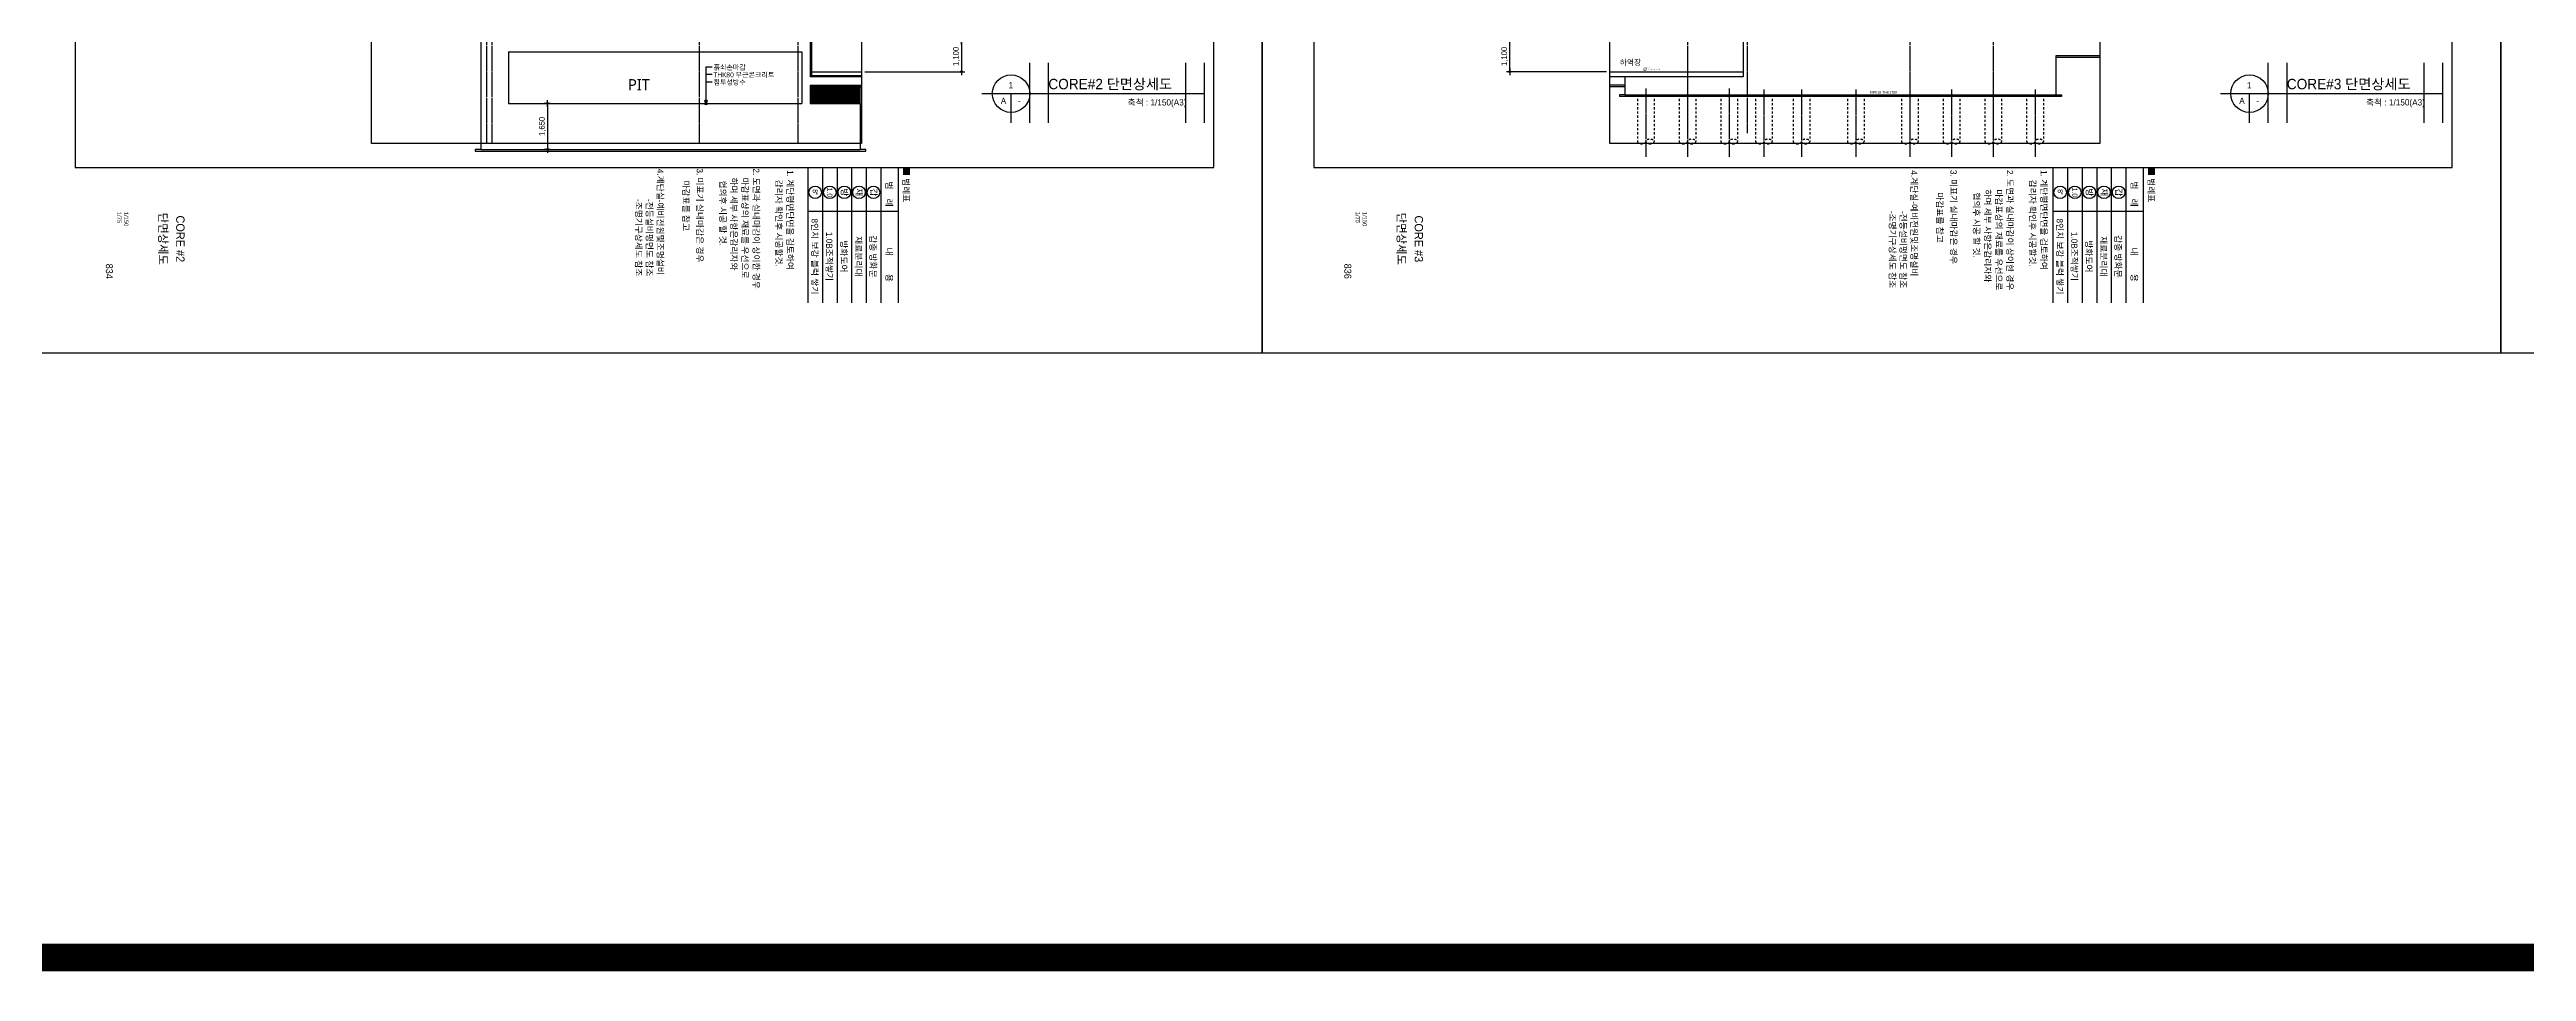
# Model space of a CAD drawing. Header units: millimetres. Extents: x 11948722 to 13111668, y -10771712 to -10232988.
# Drawn here: x 12360889 to 12449989, y -10609389 to -10576251 of the extents above; entities that cross this region are included whole.
import ezdxf
from ezdxf.enums import TextEntityAlignment as Align

# ---------------------------------------------------------------- set-up
doc = ezdxf.new("R2010")
doc.units = ezdxf.units.MM
doc.header["$LTSCALE"] = 150
doc.header["$MEASUREMENT"] = 0
for name, pattern in [('CEN', [6.2, 6, -0.1, 0, -0.1]), ('HID', [2.3, 1.5, -0.8]), ('HIDDEN', [2, 1, -1])]:
    doc.linetypes.add(name, pattern=pattern)
doc.layers.get('0').update_dxf_attribs({"linetype": 'CONTINUOUS'})
doc.layers.get('Defpoints').update_dxf_attribs({"color": 117, "linetype": 'CONTINUOUS'})
for name, color, linetype in [('8', 8, 'CONTINUOUS'), ('A-FIN-5', 8, 'CONTINUOUS'), ('A-SYM-ETC', 7, 'CONTINUOUS'), ('A-TXT-5.0', 3, 'CONTINUOUS'), ('A-중심선', 10, 'CEN'), ('BOX', 7, 'CONTINUOUS'), ('BOX TEXT', 3, 'CONTINUOUS'), ('CON', 2, 'CONTINUOUS'), ('CON-C', 2, 'CONTINUOUS'), ('ELE-06', 6, 'CONTINUOUS'), ('ELE-8', 8, 'CONTINUOUS'), ('ELE7', 7, 'CONTINUOUS'), ('TEX', 3, 'CONTINUOUS'), ('TEX-SYM', 3, 'CONTINUOUS'), ('TXT1', 3, 'CONTINUOUS'), ('Xref-계단단면도$0$3 dim0', 7, 'CONTINUOUS'), ('Xref-계단단면도$0$A-TIT', 2, 'CONTINUOUS'), ('Xref-계단단면도$0$A-TXT-5.0', 3, 'CONTINUOUS'), ('Xref-계단단면도$0$SYM-2', 7, 'CONTINUOUS'), ('Xref-계단단면도$0$TEX', 3, 'CONTINUOUS'), ('Xref-계단단면도$0$TEX-SYM', 3, 'CONTINUOUS')]:
    doc.layers.add(name, color=color, linetype=linetype)
doc.styles.add('Xref-계단단면도$0$나눔고딕 Se', font='')
doc.styles.add('Xref-계단단면도$0$돋움', font='')
doc.styles.add('돋움', font='')
doc.styles.add('맑은고딕', font='malgun.ttf')
doc.styles.add('주석', font='')
doc.styles.get('Xref-계단단면도$0$나눔고딕 Se').set_extended_font_data('Dotum')
doc.styles.get('Xref-계단단면도$0$돋움').set_extended_font_data('Dotum')
doc.styles.get('돋움').set_extended_font_data('Dotum')
doc.styles.get('주석').set_extended_font_data('Dotum')
doc.dimstyles.new('Xref-계단단면도$0$A1-100', dxfattribs={"dimtxt": 3, "dimasz": 1, "dimexe": 2, "dimexo": 2, "dimgap": 1, "dimtad": 1, "dimdec": 0, "dimzin": 12, "dimdsep": 46, "dimlunit": 6, "dimtxsty": 'Xref-계단단면도$0$나눔고딕 Se', "dimblk1": 'Xref-계단단면도$0$DIMDOT', "dimblk2": 'Xref-계단단면도$0$DIMDOT', "dimsah": 1, "dimcen": -1, "dimdle": 2, "dimclrd": 256, "dimclre": 256, "dimclrt": 3, "dimadec": 0, "dimazin": 0, "dimtfac": 1, "dimtdec": 0, "dimtix": 1, "dimtmove": 2, "dimatfit": 3, "dimldrblk": 'Xref-계단단면도$0$DIMDOT', "dimfxl": 1, "dimtvp": 1, "dimtolj": 1, "dimtzin": 12, "dimlwd": -1, "dimlwe": -1, "dimarcsym": 0})

# ---------------------------------------------------------------- blocks, each defined once
blk = doc.blocks.new('Xref-계단단면도$0$DIMDOT')
at = {"color": 0}
blk.add_line((-2, 0), (2, 0), dxfattribs=at)
for radius in [0.5, 0.25]:
    blk.add_circle((0, 0), radius, dxfattribs=at)
blk = doc.blocks.new('*D1308')
at = {"layer": 'Defpoints', "color": 0, "ltscale": 1200}
for p in [(12390096, -10575948), (12390096, -10577048), (12393696, -10577048)]:
    blk.add_point(p, dxfattribs=at)
at = {"layer": 'Xref-계단단면도$0$3 dim0'}
for p, q in [((12390216, -10575948), (12393816, -10575948)), ((12393696, -10576008), (12393696, -10576988)), ((12390216, -10577048), (12393816, -10577048))]:
    blk.add_line(p, q, dxfattribs=at)
at = {"layer": 'Xref-계단단면도$0$3 dim0', "ltscale": 1200, "xscale": 60, "yscale": 60, "zscale": 60}
for p, rotation in [((12393696, -10575948), 90), ((12393696, -10577048), 270)]:
    blk.add_blockref('Xref-계단단면도$0$DIMDOT', p, dxfattribs=dict(at, rotation=rotation))
at = {"layer": 'Xref-계단단면도$0$3 dim0', "color": 3, "ltscale": 1200, "insert": (12393511, -10576498), "char_height": 210, "attachment_point": 5, "rotation": 90, "style": 'Xref-계단단면도$0$나눔고딕 Se'}
blk.add_mtext('\\A1;1,100', dxfattribs=at)
blk = doc.blocks.new('*D1309')
at = {"layer": 'Defpoints', "color": 0, "ltscale": 1200}
for p in [(12413421, -10575948), (12417021, -10575948), (12417021, -10577048)]:
    blk.add_point(p, dxfattribs=at)
at = {"layer": 'Xref-계단단면도$0$3 dim0'}
for p, q in [((12416901, -10575948), (12413301, -10575948)), ((12413421, -10576988), (12413421, -10576008)), ((12416901, -10577048), (12413301, -10577048))]:
    blk.add_line(p, q, dxfattribs=at)
at = {"layer": 'Xref-계단단면도$0$3 dim0', "ltscale": 1200, "xscale": 60, "yscale": 60, "zscale": 60}
for p, rotation in [((12413421, -10575948), 90), ((12413421, -10577048), 270)]:
    blk.add_blockref('Xref-계단단면도$0$DIMDOT', p, dxfattribs=dict(at, rotation=rotation))
at = {"layer": 'Xref-계단단면도$0$3 dim0', "color": 3, "ltscale": 1200, "insert": (12413235, -10576498), "char_height": 210, "attachment_point": 5, "rotation": 90, "style": 'Xref-계단단면도$0$나눔고딕 Se'}
blk.add_mtext('\\A1;1,100', dxfattribs=at)
blk = doc.blocks.new('*D1990')
at = {"layer": 'Defpoints', "color": 0, "ltscale": 1200}
for p in [(12379016, -10578188), (12378805, -10579838), (12379016, -10579838)]:
    blk.add_point(p, dxfattribs=at)
at = {"layer": 'Xref-계단단면도$0$3 dim0'}
for p, q in [((12378896, -10578188), (12378685, -10578188)), ((12378805, -10578248), (12378805, -10579778)), ((12378896, -10579838), (12378685, -10579838))]:
    blk.add_line(p, q, dxfattribs=at)
at = {"layer": 'Xref-계단단면도$0$3 dim0', "ltscale": 1200, "xscale": 60, "yscale": 60, "zscale": 60}
for p, rotation in [((12378805, -10578188), 90), ((12378805, -10579838), 270)]:
    blk.add_blockref('Xref-계단단면도$0$DIMDOT', p, dxfattribs=dict(at, rotation=rotation))
at = {"layer": 'Xref-계단단면도$0$3 dim0', "color": 3, "ltscale": 1200, "insert": (12378620, -10579013), "char_height": 210, "attachment_point": 5, "rotation": 90, "style": 'Xref-계단단면도$0$나눔고딕 Se'}
blk.add_mtext('\\A1;1,650', dxfattribs=at)

msp = doc.modelspace()

# ---------------------------------------------------------------- hatches: boundary and pattern name
at = {"layer": 'ELE7'}
h = msp.add_hatch(dxfattribs=at)
h.set_pattern_fill('ANSI31', color=251, scale=10, angle=360)
h.set_pattern_definition([(45, (3808894.35, -7622783.973), (-22.4506403, 22.4506403), [])])
h.paths.add_polyline_path([(12388254.7, -10578188.2), (12390054.7, -10578188.2), (12390054.7, -10577588.2), (12390054.7, -10577528.2), (12388254.7, -10577528.2)])
at = {"layer": 'Xref-계단단면도$0$TEX-SYM'}
h = msp.add_hatch(color=7, dxfattribs=at)
edge = h.paths.add_edge_path()
edge.add_ellipse((12384499.4, -10578101.1), major_axis=(43.2, 0), ratio=1, start_angle=0, end_angle=360)
h = msp.add_hatch(color=7, dxfattribs=at)
edge = h.paths.add_edge_path()
edge.add_ellipse((12384499.4, -10578101.1), major_axis=(43.2, 0), ratio=1, start_angle=0, end_angle=360)
h = msp.add_hatch(color=7, dxfattribs=at)
edge = h.paths.add_edge_path()
edge.add_ellipse((12384499.4, -10578192.8), major_axis=(43.2, 0), ratio=1, start_angle=0, end_angle=360)
h = msp.add_hatch(color=7, dxfattribs=at)
edge = h.paths.add_edge_path()
edge.add_ellipse((12384499.4, -10578192.8), major_axis=(43.2, 0), ratio=1, start_angle=0, end_angle=360)

# ---------------------------------------------------------------- linework, layer by layer
for centre in [(12388430.5, -10581381.9), (12388955.5, -10581381.9), (12389480.5, -10581381.9), (12390005.5, -10581381.9), (12390530.5, -10581381.9), (12433217.3, -10581381.9), (12433742.3, -10581381.9), (12434267.3, -10581381.9), (12434792.3, -10581381.9), (12435317.3, -10581381.9)]:
    msp.add_circle(centre, 225)
at = {"layer": '8', "linetype": 'HIDDEN', "ltscale": 0.5}
for p, q in [((12418010.5, -10577875.2), (12418010.5, -10579558.6)), ((12418010.5, -10577875.2), (12418610.5, -10577875.2)), ((12418610.5, -10577875.2), (12418610.5, -10579558.6)), ((12419510.5, -10577875.2), (12419510.5, -10579558.6)), ((12419510.5, -10577875.2), (12420110.5, -10577875.2)), ((12420110.5, -10577875.2), (12420110.5, -10579558.6)), ((12421010.5, -10577875.2), (12421010.5, -10579558.6)), ((12421010.5, -10577875.2), (12421610.5, -10577875.2)), ((12421610.5, -10577875.2), (12421610.5, -10579558.6)), ((12422260.5, -10577875.2), (12422260.5, -10579558.6)), ((12422260.5, -10577875.2), (12422860.5, -10577875.2)), ((12422860.5, -10577875.2), (12422860.5, -10579558.6)), ((12423610.5, -10577875.2), (12423610.5, -10579558.6)), ((12423610.5, -10577875.2), (12424210.5, -10577875.2)), ((12424210.5, -10577875.2), (12424210.5, -10579558.6)), ((12425560.5, -10577875.2), (12425560.5, -10579558.6)), ((12425560.5, -10577875.2), (12426160.5, -10577875.2)), ((12426160.5, -10577875.2), (12426160.5, -10579558.6)), ((12427510.5, -10577875.2), (12427510.5, -10579558.6)), ((12427510.5, -10577875.2), (12428110.5, -10577875.2)), ((12428110.5, -10577875.2), (12428110.5, -10579558.6)), ((12429010.5, -10577875.2), (12429010.5, -10579558.6)), ((12429010.5, -10577875.2), (12429610.5, -10577875.2)), ((12429610.5, -10577875.2), (12429610.5, -10579558.6)), ((12430510.5, -10577875.2), (12430510.5, -10579558.6)), ((12430510.5, -10577875.2), (12431110.5, -10577875.2)), ((12431110.5, -10577875.2), (12431110.5, -10579558.6)), ((12432010.5, -10577875.2), (12432010.5, -10579558.6)), ((12432010.5, -10577875.2), (12432610.5, -10577875.2)), ((12432610.5, -10577875.2), (12432610.5, -10579558.6))]:
    msp.add_line(p, q, dxfattribs=at)
for centre in [(12418160.5, -10579558.6), (12419660.5, -10579558.6), (12421160.5, -10579558.6), (12422410.5, -10579558.6), (12423760.5, -10579558.6), (12425710.5, -10579558.6), (12427660.5, -10579558.6), (12429160.5, -10579558.6), (12430660.5, -10579558.6), (12432160.5, -10579558.6)]:
    msp.add_ellipse(centre, major_axis=(150, 0), ratio=0.5680861, start_param=3.1415927, end_param=6.2831853, dxfattribs=at)
at = {"layer": '8', "linetype": 'HIDDEN', "ltscale": 0.5, "extrusion": (0, 0, -1)}
for centre in [(12418460.5, -10579558.6), (12419960.5, -10579558.6), (12421460.5, -10579558.6), (12422710.5, -10579558.6), (12424060.5, -10579558.6), (12426010.5, -10579558.6), (12427960.5, -10579558.6), (12429460.5, -10579558.6), (12430960.5, -10579558.6), (12432460.5, -10579558.6)]:
    msp.add_ellipse(centre, major_axis=(-150, 0), ratio=0.5680861, dxfattribs=at)
at = {"layer": 'A-FIN-5', "linetype": 'HIDDEN'}
msp.add_line((12388274.7, -10577203.7), (12388284.1, -10577213.2), dxfattribs=at)
at = {"layer": 'A-SYM-ETC'}
msp.add_line((12384499.4, -10576881.7), (12384499.4, -10578236), dxfattribs=at)
at = {"layer": 'A-중심선'}
for p, q in [((12376604.7, -10530548.2), (12376604.7, -10579629.2)), ((12376804.7, -10530548.2), (12376804.7, -10579629.2)), ((12384254.7, -10530548.2), (12384254.7, -10579629.2)), ((12387804.7, -10530548.2), (12387804.7, -10579629.2)), ((12419810.5, -10530548.2), (12419810.5, -10579256.2)), ((12421960.5, -10530548.2), (12421960.5, -10579256.2)), ((12427810.5, -10530548.2), (12427810.5, -10579256.2)), ((12430810.5, -10530548.2), (12430810.5, -10579256.2)), ((12418310.5, -10577646.5), (12418310.5, -10580111.4)), ((12419810.5, -10577646.5), (12419810.5, -10580111.4)), ((12421310.5, -10577646.5), (12421310.5, -10580111.4)), ((12422560.5, -10577691.5), (12422560.5, -10580111.4)), ((12423910.5, -10577691.5), (12423910.5, -10580111.4)), ((12425860.5, -10577691.5), (12425860.5, -10580111.4)), ((12427810.5, -10577691.5), (12427810.5, -10580111.4)), ((12429310.5, -10577691.5), (12429310.5, -10580111.4)), ((12430810.5, -10577691.5), (12430810.5, -10580111.4)), ((12432310.5, -10577691.5), (12432310.5, -10580111.4))]:
    msp.add_line(p, q, dxfattribs=at)
at = {"layer": 'BOX'}
for points in [[(12388168, -10580484.4), (12388168, -10585359.4)], [(12390793, -10580484.4), (12390793, -10585359.4)], [(12391411.8, -10580484.4), (12391411.8, -10585359.4)], [(12432954.8, -10580484.4), (12432954.8, -10585359.4)], [(12435579.8, -10580484.4), (12435579.8, -10585359.4)], [(12436198.5, -10580484.4), (12436198.5, -10585359.4)], [(12391411.8, -10582070.7), (12388168, -10582070.7)], [(12436198.5, -10582070.7), (12432954.8, -10582070.7)]]:
    msp.add_lwpolyline(points, dxfattribs=at)
at = {"layer": 'BOX', "color": 252}
for points in [[(12388693, -10580484.4), (12388693, -10585359.4)], [(12389218, -10580484.4), (12389218, -10585359.4)], [(12389743, -10580484.4), (12389743, -10585359.4)], [(12390268, -10580484.4), (12390268, -10585359.4)], [(12433479.8, -10580484.4), (12433479.8, -10585359.4)], [(12434004.8, -10580484.4), (12434004.8, -10585359.4)], [(12434529.8, -10580484.4), (12434529.8, -10585359.4)], [(12435054.8, -10580484.4), (12435054.8, -10585359.4)]]:
    msp.add_lwpolyline(points, dxfattribs=at)
at = {"layer": 'CON', "ltscale": 1200, "const_width": 1000}
msp.add_lwpolyline([(12306457.7, -10423882.6), (12821367.8, -10423882.6), (12821367.8, -10608888.5), (12306457.7, -10608888.5)], close=True, dxfattribs=at)
at = {"layer": 'CON-C', "ltscale": 1200}
for p, q in [((12421810.5, -10536448.2), (12421810.5, -10577228.2)), ((12376404.7, -10562281.5), (12376404.7, -10579838.2)), ((12388254.7, -10575948.2), (12388254.7, -10577228.2)), ((12377404.7, -10576328.2), (12377404.7, -10578188.2)), ((12377404.7, -10576328.2), (12387954.7, -10576328.2)), ((12387954.7, -10576328.2), (12387954.7, -10578188.2)), ((12434646.5, -10576473.2), (12433060.5, -10576473.2)), ((12433060.5, -10576473.2), (12433060.5, -10577875.2)), ((12390096.5, -10577228.2), (12388254.7, -10577228.2)), ((12388254.7, -10577528.2), (12388254.7, -10578188.2)), ((12388254.7, -10577528.2), (12390096.5, -10577528.2)), ((12390054.7, -10578188.2), (12390054.7, -10577528.2)), ((12421810.5, -10577228.2), (12417020.5, -10577228.2)), ((12417560.5, -10577528.2), (12417020.5, -10577528.2)), ((12417560.5, -10577228.2), (12417560.5, -10577875.2)), ((12377404.7, -10578188.2), (12387954.7, -10578188.2)), ((12388254.7, -10578188.2), (12390054.7, -10578188.2)), ((12390054.7, -10578188.2), (12390054.7, -10579838.2)), ((12376404.7, -10579838.2), (12390054.7, -10579838.2))]:
    msp.add_line(p, q, dxfattribs=at)
msp.add_lwpolyline([(12417560.5, -10577875.2), (12433060.5, -10577875.2)], dxfattribs=at)
at = {"layer": 'Defpoints', "linetype": 'ByBlock'}
for p, q in [((12396152.7, -10578885.2), (12396152.7, -10576728.5)), ((12396827.7, -10578885.2), (12396827.7, -10576728.5)), ((12401758.9, -10578885.2), (12401758.9, -10576728.5)), ((12402433.9, -10578885.2), (12402433.9, -10576728.5)), ((12440702.7, -10578885.2), (12440702.7, -10576728.5)), ((12441377.7, -10578885.2), (12441377.7, -10576728.5)), ((12446308.9, -10578885.2), (12446308.9, -10576728.5)), ((12446983.9, -10578885.2), (12446983.9, -10576728.5))]:
    msp.add_line(p, q, dxfattribs=at)
at = {"layer": 'Defpoints', "ltscale": 1200}
for points in [[(12359962.7, -10524159.4), (12404512.7, -10524159.4), (12404512.7, -10587159.4), (12359962.7, -10587159.4)], [(12404512.7, -10524159.4), (12449062.7, -10524159.4), (12449062.7, -10587159.4), (12404512.7, -10587159.4)], [(12449062.7, -10524159.4), (12493612.7, -10524159.4), (12493612.7, -10587159.4), (12449062.7, -10587159.4)], [(12361815.7, -10580484.4), (12402765.7, -10580484.4), (12402765.7, -10525959.4), (12361815.7, -10525959.4)], [(12406365.7, -10580484.4), (12447315.7, -10580484.4), (12447315.7, -10525959.4), (12406365.7, -10525959.4)], [(12372470.5, -10530548.2), (12390096.5, -10530548.2), (12390096.5, -10579629.2), (12372470.5, -10579629.2)], [(12417020.5, -10530548.2), (12434646.5, -10530548.2), (12434646.5, -10579629.2), (12417020.5, -10579629.2)]]:
    msp.add_lwpolyline(points, close=True, dxfattribs=at)
at = {"layer": 'ELE-06', "ltscale": 1200}
for p, q in [((12388294.7, -10575968.2), (12388294.7, -10577048.2)), ((12388294.7, -10577048.2), (12390096.5, -10577048.2))]:
    msp.add_line(p, q, dxfattribs=at)
at = {"layer": 'ELE-06'}
for p, q in [((12417020.5, -10577048.2), (12421810.5, -10577048.2)), ((12434646.5, -10576533.2), (12433060.5, -10576533.2)), ((12390054.7, -10577588.2), (12390096.5, -10577588.2)), ((12417560.5, -10577588.2), (12417020.5, -10577588.2)), ((12417560.5, -10577875.2), (12417360.5, -10577875.2)), ((12417560.5, -10577875.2), (12417360.5, -10577875.2)), ((12417360.5, -10577875.2), (12417360.5, -10577935.2)), ((12433260.5, -10577935.2), (12417360.5, -10577935.2)), ((12433060.5, -10577875.2), (12433260.5, -10577875.2)), ((12433260.5, -10577875.2), (12433260.5, -10577935.2))]:
    msp.add_line(p, q, dxfattribs=at)
msp.add_lwpolyline([(12376404.7, -10579838.2), (12376204.7, -10579838.2), (12376204.7, -10579898.2), (12390254.7, -10579898.2), (12390254.7, -10579838.2), (12390054.7, -10579838.2)], dxfattribs=at)
at = {"layer": 'ELE-8', "ltscale": 0.5}
for p, q in [((12388274.7, -10577203.7), (12388274.7, -10575958.2)), ((12388284.1, -10577213.2), (12390096.5, -10577213.2))]:
    msp.add_line(p, q, dxfattribs=at)
at = {"layer": 'ELE-8', "ltscale": 1000}
for p, q in [((12388294.7, -10577048.2), (12388294.7, -10577178.2)), ((12388294.7, -10577178.2), (12390096.5, -10577178.2))]:
    msp.add_line(p, q, dxfattribs=at)
at = {"layer": 'ELE-8', "ltscale": 300}
msp.add_line((12417020.5, -10577218.2), (12421810.5, -10577218.2), dxfattribs=at)
at = {"layer": 'Xref-계단단면도$0$A-TIT'}
for p, q in [((12394427.7, -10577835.2), (12402433.9, -10577835.2)), ((12395477.7, -10578885.2), (12395477.7, -10577835.2)), ((12438977.7, -10577835.2), (12446983.9, -10577835.2)), ((12440027.7, -10578885.2), (12440027.7, -10577835.2))]:
    msp.add_line(p, q, dxfattribs=at)
for centre in [(12395477.7, -10577835.2), (12440027.7, -10577835.2)]:
    msp.add_circle(centre, 675, dxfattribs=at)
at = {"layer": 'Xref-계단단면도$0$TEX-SYM', "color": 7}
for p, q in [((12384724.4, -10576881.7), (12384499.4, -10576881.7)), ((12384724.4, -10577152), (12384499.4, -10577152)), ((12384724.4, -10577422.4), (12384499.4, -10577422.4))]:
    msp.add_line(p, q, dxfattribs=at)
for centre in [(12384499.4, -10578101.1), (12384499.4, -10578101.1), (12384499.4, -10578192.8), (12384499.4, -10578192.8)]:
    msp.add_circle(centre, 43.2, dxfattribs=at)

# ---------------------------------------------------------------- texts
at = {"layer": 'A-TXT-5.0', "style": '돋움'}
for s, p in [('834', (12363040.5, -10584492.9)), ('836', (12407590.5, -10584492.9))]:
    msp.add_text(s, height=250, rotation=270, dxfattribs=at).set_placement(p, align=Align.MIDDLE_RIGHT)
at = {"layer": 'BOX TEXT', "linetype": 'HID', "style": '돋움'}
for s, p in [('4.계단실-예비전원및조명설비', (12382860.9, -10580536.6)), ('1. 계단평면단면을 검토하여 ', (12387528.1, -10580581.9)), ('4.계단실-예비전원및조명설비', (12427960.9, -10580590)), ('1. 계단평면단면을 검토하여 ', (12432628.1, -10580581.9)), ('감리자 확인후 시공할것.', (12387124.6, -10580925.8)), ('감리자 확인후 시공할것.', (12432224.6, -10580925.8)), ('-조명기구상세도 참조', (12382081.8, -10581621.5)), ('-전등설비평면도 참조', (12382468.3, -10581621.5)), ('-조명기구상세도 참조', (12427181.8, -10582047.9)), ('-전등설비평면도 참조', (12427568.3, -10582047.9))]:
    msp.add_text(s, height=224.465, rotation=270, dxfattribs=at).set_placement(p, align=Align.MIDDLE_LEFT)
for s, height, p in [(' 3. 미표기 실내마감은 경우', 224.465, (12384169.6, -10580441.9)), (' 2. 도면과 실내마감이 상이한 경우', 224.465, (12386197.7, -10580441.9)), (' 3. 미표기 실내마감은 경우', 224.465, (12429269.6, -10580495.3)), (' 2. 도면과 실내마감이 상이한 경우', 224.465, (12431297.8, -10580495.3)), ('마감표를 참고', 224.47, (12383672.4, -10580955.2)), ('협의후 시공 할 것.', 224.465, (12384996.6, -10580958.3)), ('     하며 세부 사항은감리자와 ', 224.465, (12385395.3, -10580441.9)), ('     마감표상의 재료를 우선으로 ', 224.465, (12385796, -10580441.9)), ('마감표를 참고', 224.47, (12428772.4, -10581381.6)), ('협의후 시공 할 것.', 224.465, (12430096.6, -10581384.7)), ('     하며 세부 사항은감리자와 ', 224.465, (12430495.3, -10580868.3)), ('     마감표상의 재료를 우선으로 ', 224.465, (12430896, -10580868.3))]:
    msp.add_text(s, height=height, rotation=270, dxfattribs=at).set_placement(p)
at = {"layer": 'Defpoints', "style": '맑은고딕'}
msp.add_text('하역장', height=200, dxfattribs=at).set_placement((12417372.2, -10576715), align=Align.MIDDLE_LEFT)
at = {"layer": 'Defpoints', "ltscale": 1200, "style": '돋움'}
for s, p in [('THK180 무근콘크리트(섬유보강재)', (12418203.7, -10576955.7)), ('침투식표면강화제', (12418203.7, -10576905.7)), ('침투성방수', (12418203.7, -10577005.7))]:
    msp.add_text(s, height=30, dxfattribs=at).set_placement(p, align=Align.MIDDLE_LEFT)
at = {"layer": 'Defpoints', "style": '주석', "width": 0.8}
msp.add_text('MPF19 THK1750', height=100, dxfattribs=at).set_placement((12426363.2, -10577789.4), align=Align.MIDDLE_LEFT)
at = {"layer": 'TEX', "color": 0, "style": '맑은고딕'}
msp.add_text('PIT', height=400, dxfattribs=at).set_placement((12382091.1, -10577513.5), align=Align.MIDDLE_CENTER)
at = {"layer": 'TEX-SYM', "color": 3, "style": '돋움'}
for p in [(12391591.2, -10580473.7), (12436378, -10580473.7)]:
    msp.add_text('■ 범례표 ', height=225, rotation=270, dxfattribs=at).set_placement(p)
at = {"layer": 'TEX-SYM', "color": 3, "style": '돋움', "width": 0.9}
for s, p in [('8"', (12388432.6, -10581382.4)), ('1.0', (12388957.6, -10581382.4)), ('8"', (12433219.4, -10581382.4)), ('1.0', (12433744.4, -10581382.4))]:
    msp.add_text(s, height=180, rotation=270, dxfattribs=at).set_placement(p, align=Align.MIDDLE_CENTER)
at = {"layer": 'TEX-SYM', "color": 3, "style": '돋움'}
for s, p in [('방', (12389482.6, -10581382.4)), ('재', (12390007.6, -10581382.4)), ('갑', (12390532.6, -10581382.4)), ('방', (12434269.4, -10581382.4)), ('재', (12434794.4, -10581382.4)), ('갑', (12435319.4, -10581382.4))]:
    msp.add_text(s, height=225, rotation=270, dxfattribs=at).set_placement(p, align=Align.MIDDLE_CENTER)
for s, height, p in [('범    례', 225, (12390980.5, -10581447)), ('범    례', 225, (12435767.3, -10581447)), ('단면상세도', 300, (12364822.5, -10583054.6)), ('CORE #2', 300, (12365445.1, -10583054.6)), ('8인치 보강 블럭 쌓기', 225, (12388301, -10583686.3)), ('단면상세도', 300, (12409372.5, -10583054.6)), ('CORE #3', 300, (12409995.1, -10583054.6)), ('8인치 보강 블럭 쌓기', 225, (12433087.7, -10583686.3)), ('1.0B조적쌓기', 225, (12388826, -10583686.3)), ('방화도어', 225, (12389351, -10583686.3)), ('재료분리대', 225, (12389876, -10583686.3)), ('갑종 방화문', 225, (12390401, -10583686.3)), ('1.0B조적쌓기', 225, (12433612.7, -10583686.3)), ('방화도어', 225, (12434137.7, -10583686.3)), ('재료분리대', 225, (12434662.7, -10583686.3)), ('갑종 방화문', 225, (12435187.7, -10583686.3)), ('내        용', 225, (12390980.5, -10583983.9)), ('내        용', 225, (12435767.3, -10583983.9))]:
    msp.add_text(s, height=height, rotation=270, dxfattribs=at).set_placement(p, align=Align.CENTER)
at = {"layer": 'TXT1', "color": 3, "style": '돋움'}
for s, p in [('1/75', (12363402.1, -10582284.7)), ('1/150', (12363649.6, -10582345.5)), ('1/75', (12407952.1, -10582284.7)), ('1/150', (12408199.6, -10582345.5))]:
    msp.add_text(s, height=150, rotation=270, dxfattribs=at).set_placement(p, align=Align.MIDDLE_CENTER)
at = {"layer": 'Xref-계단단면도$0$A-TXT-5.0', "style": 'Xref-계단단면도$0$돋움'}
for s, p in [('CORE#2 단면상세도', (12396818.4, -10577677.8)), ('CORE#3 단면상세도', (12441368.4, -10577677.8))]:
    msp.add_text(s, height=375, dxfattribs=at).set_placement(p)
for p in [(12401785.8, -10578148.1), (12446335.8, -10578148.1)]:
    msp.add_text('축척 : 1/150(A3)', height=225, dxfattribs=at).set_placement(p, align=Align.MIDDLE_RIGHT)
at = {"layer": 'Xref-계단단면도$0$SYM-2', "color": 3, "style": 'Xref-계단단면도$0$나눔고딕 Se'}
for s, p in [('1', (12395466.6, -10577534.2)), ('1', (12440016.6, -10577534.2)), ('A', (12395206.1, -10578094.1)), ('-', (12395776, -10578098.5)), ('A', (12439756.1, -10578094.1)), ('-', (12440326, -10578098.5))]:
    msp.add_text(s, height=225, dxfattribs=at).set_placement(p, align=Align.MIDDLE_CENTER)
at = {"layer": 'Xref-계단단면도$0$TEX', "style": '맑은고딕'}
for s, p in [('THK80 무근콘크리트', (12384774.4, -10577158.8)), ('흙쇠손마감', (12384774.4, -10576888.5)), ('침투성방수', (12384774.4, -10577429.2))]:
    msp.add_text(s, height=180, dxfattribs=at).set_placement(p, align=Align.MIDDLE_LEFT)

# ---------------------------------------------------------------- dimensions: what is measured, and where the dimension line sits
at = {"layer": 'Xref-계단단면도$0$3 dim0'}
for base, p1, p2, angle, picture, middle in [((12393696.5, -10577048.2), (12390096.5, -10575948.2), (12390096.5, -10577048.2), 270, '*D1308', (12393511.1, -10576498.2)), ((12413420.5, -10575948.2), (12417020.5, -10577048.2), (12417020.5, -10575948.2), 90, '*D1309', (12413235.1, -10576498.2)), ((12378805.1, -10579838.2), (12379016.2, -10578188.2), (12379016.2, -10579838.2), 270, '*D1990', (12378619.7, -10579013.2))]:
    dim = msp.add_linear_dim(base=base, p1=p1, p2=p2, angle=angle, dimstyle='Xref-계단단면도$0$A1-100', override={"dimscale": 60, "dimtxt": 3.5}, dxfattribs=at)
    dim.commit()
    dim.dimension.update_dxf_attribs({"geometry": picture, "text_midpoint": middle})

doc.saveas('drawing.dxf')
